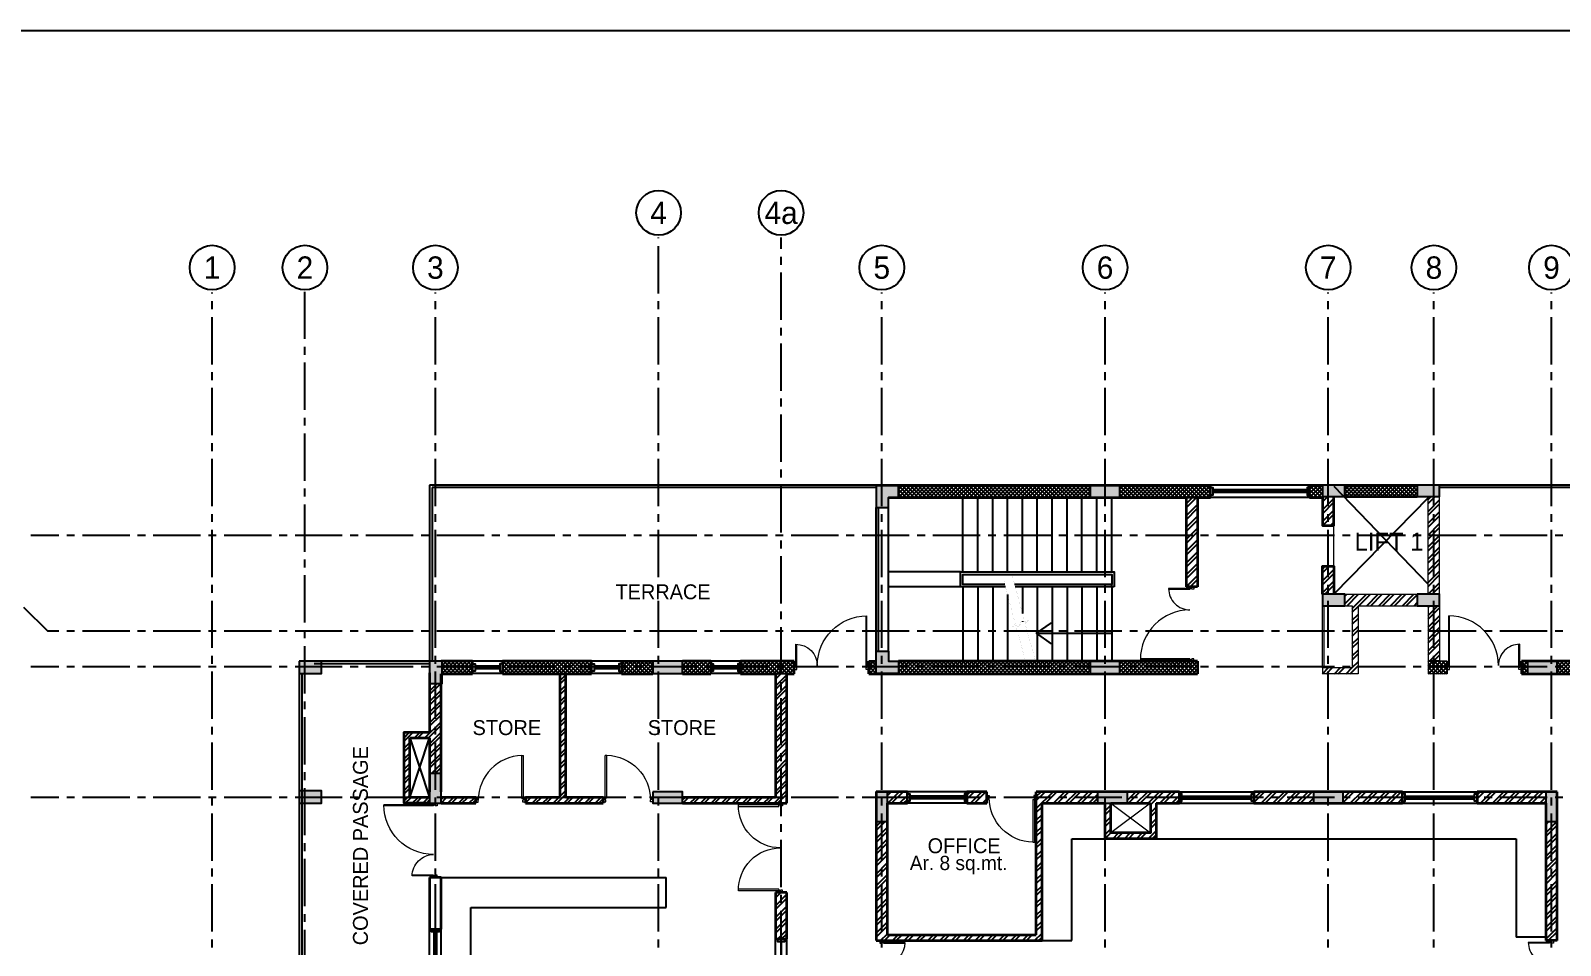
# Model space of a CAD drawing. Header units: millimetres. Extents: x -276609 to 1081398, y -453808 to 472098.
# Drawn here: x 786447 to 817287, y 177472 to 195905 of the extents above; entities that cross this region are included whole.
import ezdxf
from ezdxf.enums import TextEntityAlignment as Align

# ---------------------------------------------------------------- set-up
doc = ezdxf.new("R2010")
doc.units = ezdxf.units.MM
doc.header["$MEASUREMENT"] = 0
for name, pattern in [('CENTER2', [28.575, 19.05, -3.175, 3.175, -3.175]), ('DASHED2', [0.375, 0.25, -0.125]), ('HIDDEN', [0.375, 0.25, -0.125]), ('Overhead', [3.96875, 2.38125, -1.5875])]:
    doc.linetypes.add(name, pattern=pattern)
for name, color, linetype in [('A-Anno Tags', 6, 'Continuous'), ('A-Elevation', 4, 'Continuous'), ('A-Railing', 4, 'Continuous'), ('A-Steps', 3, 'Continuous'), ('A-Wall Patt', 8, 'Continuous'), ('A-Window', 4, 'Continuous'), ('Anno_Frames', 7, 'Continuous'), ('Anno_Labels', 7, 'Continuous'), ('AREA', 7, 'Continuous'), ('Dimension', 7, 'Continuous'), ('S-Conc Patt', 9, 'Continuous'), ('text', 252, 'Continuous')]:
    doc.layers.add(name, color=color, linetype=linetype)
doc.layers.add('A-Anno-Grid Lines', color=7, linetype='Continuous', true_color=0xbbc3bd)
for name, color, linetype, lineweight in [('A-BEAM-1-8', 8, 'HIDDEN', 9), ('A-Detail Lines', 241, 'Continuous', 25), ('A-DETL-LLIN', 3, 'Continuous', 9), ('A-Door', 4, 'Continuous', 9), ('A-FLOR-STRS', 2, 'Continuous', 9), ('A-SECT-MBND', 5, 'Overhead', 9), ('A-Wall Sec', 1, 'Continuous', 20), ('S-Concrete', 40, 'Continuous', 25)]:
    doc.layers.add(name, color=color, linetype=linetype, lineweight=lineweight)
doc.styles.get("Standard").update_dxf_attribs({"font": ''})
doc.styles.get('Standard').set_extended_font_data('Gill Sans MT')
doc.dimstyles.get("Standard").update_dxf_attribs({"dimtxt": 0.18, "dimasz": 0.18, "dimexe": 0.18, "dimexo": 0.0625, "dimgap": 0.09, "dimtad": 0, "dimtih": 1, "dimtoh": 1, "dimdec": 4, "dimzin": 0, "dimdsep": 46, "dimtxsty": 'Standard', "dimcen": 0.09, "dimadec": 0, "dimazin": 0, "dimtfac": 1, "dimtdec": 4, "dimtofl": 0, "dimtmove": 0, "dimatfit": 3, "dimfxl": 1, "dimtolj": 1, "dimtzin": 0, "dimarcsym": 0})
pattern_1 = [(45, (318301.2, 81584.25), (-106.066017, 106.066017), []), (45, (318371.92, 81584.25), (-106.066017, 106.066017), [])]
pattern_2 = [(45, (318301.206, 81584.25), (-39.7747564, 39.7747564), []), (135, (318301.206, 81584.25), (-39.7747564, -39.7747564), [])]

# ---------------------------------------------------------------- blocks, each defined once
blk = doc.blocks.new('Grid Head')
blk.add_circle((0, 0), 3)
at = {"layer": 'Anno_Labels'}
blk.add_attdef('GRID_NAME', text='', height=3, dxfattribs=at).set_placement((0, 0), align=Align.MIDDLE_CENTER)
blk = doc.blocks.new('grd din')
at = {"layer": 'A-Anno-Grid Lines', "linetype": 'CENTER2', "ltscale": 50}
for p, q in [((484314, 133526), (484314, 180371)), ((486784, 152996), (486784, 180371)), ((475314, 133526), (475314, 179267)), ((477184, 132609), (477184, 179317)), ((479814, 133526), (479814, 179267)), ((488814, 133526), (488814, 179267)), ((493314, 133526), (493314, 179267)), ((497814, 133526), (497814, 179267)), ((499944, 133526), (499944, 179267)), ((502314, 133526), (502314, 179267)), ((516514, 174369), (471659, 174369)), ((471512, 172927), (472000, 172439)), ((516514, 172439), (472000, 172439)), ((516514, 171719), (471659, 171719)), ((516514, 169089), (471659, 169089))]:
    blk.add_line(p, q, dxfattribs=at)
at = {"layer": 'Anno_Frames'}
ref = blk.add_blockref('Grid Head', (484314, 180871), dxfattribs=dict(at, xscale=150, yscale=150, zscale=150))
ref.add_attrib('GRID_NAME', '4', dxfattribs={"layer": '0', "height": 450}).set_placement((484314, 180871), align=Align.MIDDLE_CENTER)
ref = blk.add_blockref('Grid Head', (486784, 180871), dxfattribs=dict(at, xscale=150, yscale=150, zscale=150))
ref.add_attrib('GRID_NAME', '4a', dxfattribs={"layer": '0', "height": 450}).set_placement((486784, 180871), align=Align.MIDDLE_CENTER)
ref = blk.add_blockref('Grid Head', (475314, 179767), dxfattribs=dict(at, xscale=150, yscale=150, zscale=150))
ref.add_attrib('GRID_NAME', '1', dxfattribs={"layer": '0', "height": 450}).set_placement((475314, 179767), align=Align.MIDDLE_CENTER)
ref = blk.add_blockref('Grid Head', (477184, 179767), dxfattribs=dict(at, xscale=150, yscale=150, zscale=150))
ref.add_attrib('GRID_NAME', '2', dxfattribs={"layer": '0', "height": 450}).set_placement((477184, 179767), align=Align.MIDDLE_CENTER)
ref = blk.add_blockref('Grid Head', (479814, 179767), dxfattribs=dict(at, xscale=150, yscale=150, zscale=150))
ref.add_attrib('GRID_NAME', '3', dxfattribs={"layer": '0', "height": 450}).set_placement((479814, 179767), align=Align.MIDDLE_CENTER)
ref = blk.add_blockref('Grid Head', (488814, 179767), dxfattribs=dict(at, xscale=150, yscale=150, zscale=150))
ref.add_attrib('GRID_NAME', '5', dxfattribs={"layer": '0', "height": 450}).set_placement((488814, 179767), align=Align.MIDDLE_CENTER)
ref = blk.add_blockref('Grid Head', (493314, 179767), dxfattribs=dict(at, xscale=150, yscale=150, zscale=150))
ref.add_attrib('GRID_NAME', '6', dxfattribs={"layer": '0', "height": 450}).set_placement((493314, 179767), align=Align.MIDDLE_CENTER)
ref = blk.add_blockref('Grid Head', (497814, 179767), dxfattribs=dict(at, xscale=150, yscale=150, zscale=150))
ref.add_attrib('GRID_NAME', '7', dxfattribs={"layer": '0', "height": 450}).set_placement((497814, 179767), align=Align.MIDDLE_CENTER)
ref = blk.add_blockref('Grid Head', (499944, 179767), dxfattribs=dict(at, xscale=150, yscale=150, zscale=150))
ref.add_attrib('GRID_NAME', '8', dxfattribs={"layer": '0', "height": 450}).set_placement((499944, 179767), align=Align.MIDDLE_CENTER)
ref = blk.add_blockref('Grid Head', (502314, 179767), dxfattribs=dict(at, xscale=150, yscale=150, zscale=150))
ref.add_attrib('GRID_NAME', '9', dxfattribs={"layer": '0', "height": 450}).set_placement((502314, 179767), align=Align.MIDDLE_CENTER)
blk = doc.blocks.new('din w1')
at = {"layer": 'A-Window', "color": 2, "lineweight": 60}
blk.add_line((476279, 163779), (476779, 163779), dxfattribs=at)
at = {"layer": 'A-Window'}
for points in [[(476229, 163904), (476829, 163904)], [(476229, 163704), (476279, 163704), (476279, 163854), (476229, 163854)], [(476829, 163704), (476779, 163704), (476779, 163854), (476829, 163854)], [(476229, 163654), (476829, 163654)]]:
    blk.add_lwpolyline(points, dxfattribs=at)
blk = doc.blocks.new('win 2000 wide')
at = {"layer": 'A-Window', "color": 2, "lineweight": 60}
blk.add_line((499331, 105347), (497431, 105347), dxfattribs=at)
at = {"layer": 'A-Window'}
for points in [[(499381, 105472), (497381, 105472)], [(497381, 105422), (497431, 105422), (497431, 105272), (497381, 105272)], [(499381, 105222), (497381, 105222)], [(499381, 105422), (499331, 105422), (499331, 105272), (499381, 105272)]]:
    blk.add_lwpolyline(points, dxfattribs=at)
blk = doc.blocks.new('Big Door Garbage')
at = {"layer": 'A-Door', "color": 5, "lineweight": 18}
for p, q in [((-12550, 128778), (-12500, 128778)), ((-12550, 128703), (-12550, 128778)), ((-12550, 128703), (-12515, 128703)), ((-12515, 128738), (-12500, 128738)), ((-12515, 128703), (-12515, 128738)), ((-12515, 128703), (-12515, 128273)), ((-12499, 128703), (-12515, 128703)), ((-12500, 128778), (-12500, 128738)), ((-12499, 128703), (-12499, 128273)), ((-11101, 128703), (-11101, 127703)), ((-11101, 128703), (-11085, 128703)), ((-11100, 128778), (-11100, 128738)), ((-11050, 128778), (-11100, 128778)), ((-11085, 128738), (-11100, 128738)), ((-11085, 128703), (-11085, 128738)), ((-11050, 128703), (-11085, 128703)), ((-11085, 128703), (-11085, 127703)), ((-11050, 128703), (-11050, 128778))]:
    blk.add_line(p, q, dxfattribs=at)
at = {"layer": 'A-Door', "lineweight": 18}
for centre, radius, start, end in [((-12515, 128703), 430, 270, 0), ((-11085, 128703), 1000, 180, 270)]:
    blk.add_arc(centre, radius, start, end, dxfattribs=at)
blk = doc.blocks.new('ABL_Door_S - 1000 x 2100-11-3 Second Floor Lvl')
at = {"layer": 'A-Door', "color": 5}
for p, q in [((-500, 38), (-450, 38)), ((-500, -38), (-500, 38)), ((-450, 38), (-450, -3)), ((450, 38), (450, -3)), ((500, 38), (450, 38)), ((500, -38), (500, 38)), ((-500, -38), (-465, -38)), ((-465, -3), (-450, -3)), ((-465, -38), (-465, -3)), ((-430, -38), (-465, -38)), ((465, -3), (450, -3)), ((465, -38), (465, -3)), ((500, -38), (465, -38))]:
    blk.add_line(p, q, dxfattribs=at)
at = {"layer": 'A-Door', "color": 5, "lineweight": 18}
for p, q in [((-465, -38), (-465, -902)), ((-430, -38), (-430, -902)), ((-430, -902), (-465, -902))]:
    blk.add_line(p, q, dxfattribs=at)
at = {"layer": 'A-Door'}
blk.add_arc((-450, -3), 900, 271.2733, 0, dxfattribs=at)
blk = doc.blocks.new('din d7')
at = {"layer": 'A-Door', "color": 5, "lineweight": 18}
for p, q in [((486934, 174520), (486934, 175332)), ((486969, 174518), (486969, 175332)), ((488629, 174518), (488629, 175332)), ((488664, 174518), (488664, 175332)), ((486899, 174518), (486934, 174518)), ((486899, 174518), (486899, 174443)), ((486899, 174443), (486949, 174443)), ((486934, 174518), (486934, 174483)), ((486969, 174518), (486934, 174518)), ((486934, 174483), (486949, 174483)), ((486949, 174443), (486949, 174483)), ((488629, 174518), (488664, 174518)), ((488664, 174483), (488649, 174483)), ((488649, 174443), (488649, 174483)), ((488699, 174443), (488649, 174443)), ((488664, 174518), (488664, 174483)), ((488699, 174518), (488664, 174518)), ((488699, 174518), (488699, 174443))]:
    blk.add_line(p, q, dxfattribs=at)
at = {"layer": 'A-Door', "lineweight": 18}
for centre, start, end in [((486950, 174483), 359.9841, 91.0727), ((488648, 174483), 88.9273, 180.0159)]:
    blk.add_arc(centre, 849, start, end, dxfattribs=at)
blk = doc.blocks.new('din w6')
at = {"layer": 'A-Window', "color": 2, "lineweight": 30}
blk.add_line((50, 125), (850, 125), dxfattribs=at)
at = {"layer": 'A-Window'}
for points in [[(0, 240), (900, 240)], [(0, 200), (50, 200), (50, 50), (0, 50)], [(0, 10), (900, 10)], [(900, 200), (850, 200), (850, 50), (900, 50)]]:
    blk.add_lwpolyline(points, dxfattribs=at)
blk = doc.blocks.new('ergrthyjty')
at = {"layer": 'S-Conc Patt'}
for points in [[(485641, 105163), (485191, 105163), (485191, 104713), (485441, 104713), (485441, 104913), (485641, 104913)], [(489506, 105163), (489506, 104913), (490106, 104913), (490106, 105163)], [(494191, 105163), (494191, 104933), (494641, 104933), (494641, 105163)], [(496101, 105163), (496101, 104933), (496551, 104933), (496551, 105163)], [(494191, 102963), (494191, 102733), (494641, 102733), (494641, 102963)], [(496101, 102963), (496101, 102733), (496551, 102733), (496551, 102963)], [(485641, 101363), (485191, 101363), (485191, 101813), (485441, 101813), (485441, 101613), (485641, 101613)], [(473561, 101613), (473561, 101363), (474011, 101363), (474011, 101613)], [(476441, 101613), (476191, 101613), (476191, 101163), (476441, 101163)], [(480691, 101613), (480691, 101363), (481291, 101363), (481291, 101613)], [(489506, 101613), (489506, 101363), (490106, 101363), (490106, 101613)], [(498321, 101613), (498321, 101363), (498921, 101363), (498921, 101613)], [(476421, 99353), (476191, 99353), (476191, 98753), (476421, 98753)], [(473561, 99003), (473561, 98753), (474011, 98753), (474011, 99003)], [(480691, 98983), (480691, 98753), (481291, 98753), (481291, 98983)], [(485421, 98983), (485191, 98983), (485191, 98383), (485421, 98383)], [(489656, 98983), (489656, 98753), (490256, 98753), (490256, 98983)], [(494006, 98983), (494006, 98753), (494606, 98753), (494606, 98983)], [(498921, 98983), (498691, 98983), (498691, 98383), (498921, 98383)]]:
    blk.add_hatch(color=8, dxfattribs=at).paths.add_polyline_path(points)
at = {"layer": 'S-Concrete'}
for points in [[(485641, 105163), (485191, 105163), (485191, 104713), (485441, 104713), (485441, 104913), (485641, 104913), (485641, 105163)], [(485641, 101363), (485191, 101363), (485191, 101813), (485441, 101813), (485441, 101613), (485641, 101613), (485641, 101363)]]:
    blk.add_lwpolyline(points, dxfattribs=at)
for points in [[(489506, 105163), (489506, 104913), (490106, 104913), (490106, 105163)], [(494191, 105163), (494191, 104933), (494641, 104933), (494641, 105163)], [(496101, 105163), (496101, 104933), (496551, 104933), (496551, 105163)], [(494191, 102963), (494191, 102733), (494641, 102733), (494641, 102963)], [(496101, 102963), (496101, 102733), (496551, 102733), (496551, 102963)], [(473561, 101613), (473561, 101363), (474011, 101363), (474011, 101613)], [(476441, 101613), (476191, 101613), (476191, 101163), (476441, 101163)], [(480691, 101613), (480691, 101363), (481291, 101363), (481291, 101613)], [(489506, 101613), (489506, 101363), (490106, 101363), (490106, 101613)], [(498321, 101613), (498321, 101363), (498921, 101363), (498921, 101613)], [(476421, 99353), (476191, 99353), (476191, 98753), (476421, 98753)], [(473561, 99003), (473561, 98753), (474011, 98753), (474011, 99003)], [(480691, 98983), (480691, 98753), (481291, 98753), (481291, 98983)], [(485421, 98983), (485191, 98983), (485191, 98383), (485421, 98383)], [(489656, 98983), (489656, 98753), (490256, 98753), (490256, 98983)], [(494006, 98983), (494006, 98753), (494606, 98753), (494606, 98983)], [(498921, 98983), (498691, 98983), (498691, 98383), (498921, 98383)]]:
    blk.add_lwpolyline(points, close=True, dxfattribs=at)

msp = doc.modelspace()

# ---------------------------------------------------------------- hatches: boundary and pattern name
at = {"layer": 'A-Wall Patt'}
h = msp.add_hatch(dxfattribs=at)
h.set_pattern_fill('ANSI37', color=256, scale=450, style=0)
h.set_pattern_definition([(45, (803942.4, 186496.935), (-39.77476, 39.77476), []), (135, (803942.4, 186496.935), (-39.77476, -39.77476), [])])
h.paths.add_polyline_path([(807807.4, 186746.9), (803942.4, 186746.9), (803942.4, 186496.9), (807807.4, 186496.9)])
h.paths.add_polyline_path([(810232.4, 186746.9), (808407.4, 186746.9), (808407.4, 186496.9), (809742.4, 186496.9), (809972.4, 186496.9), (810232.4, 186496.9)])
h = msp.add_hatch(dxfattribs=at)
h.set_pattern_fill('ANSI37', color=256, scale=450, style=0)
h.set_pattern_definition([(45, (812232.4, 186496.935), (-39.7748, 39.7748), []), (135, (812232.4, 186496.935), (-39.7748, -39.7748), [])])
h.paths.add_polyline_path([(812492.4, 186746.9), (812232.4, 186746.9), (812232.4, 186496.9), (812492.4, 186496.9), (812492.4, 186516.9)])
h.paths.add_polyline_path([(814402.4, 186746.9), (812942.4, 186746.9), (812942.4, 186516.9), (814402.4, 186516.9)])
h = msp.add_hatch(dxfattribs=at)
h.set_pattern_fill('ANSI32', color=256, scale=450, angle=360, style=0)
h.set_pattern_definition([(45, (809742.4, 184696.94), (-119.324, 119.324), []), (45, (809821.95, 184696.94), (-119.324, 119.324), [])])
h.paths.add_polyline_path([(809972.4, 186496.9), (809742.4, 186496.9), (809742.4, 184696.9), (809972.4, 184696.9)])
h = msp.add_hatch(dxfattribs=at)
h.set_pattern_fill('ANSI32', color=256, scale=450, style=0)
h.set_pattern_definition([(45, (812629.82, 184954.82), (-119.324, 119.324), []), (45, (812709.37, 184954.82), (-119.324, 119.324), [])])
h.paths.add_polyline_path([(812722.4, 185110.3), (812492.4, 185110.3), (812492.4, 184546.9), (812722.4, 184546.9)])
h.paths.add_polyline_path([(812722.4, 186516.9), (812492.4, 186516.9), (812492.4, 185933.6), (812722.4, 185933.6)])
h = msp.add_hatch(dxfattribs=at)
h.set_pattern_fill('ANSI32', color=256, scale=450, style=0)
h.set_pattern_definition([(45, (814622.4, 184546.94), (-119.324, 119.324), []), (45, (814701.95, 184546.94), (-119.324, 119.324), [])])
h.paths.add_polyline_path([(814852.4, 186508.6), (814852.4, 186516.9), (814622.4, 186516.9), (814622.4, 184546.9), (814852.4, 184546.9), (814852.4, 185597.2)])
h = msp.add_hatch(dxfattribs=at)
h.set_pattern_fill('ANSI32', color=256, scale=450, style=0)
h.set_pattern_definition([(45, (812492.4, 182946.94), (-119.324, 119.324), []), (45, (812571.95, 182946.94), (-119.324, 119.324), [])])
h.paths.add_polyline_path([(814402.4, 184546.9), (812942.4, 184546.9), (812942.4, 184316.9), (813092.4, 184316.9), (813092.4, 183061.9), (812492.4, 183061.9), (812492.4, 182946.9), (813207.4, 182946.9), (813207.4, 184316.9), (814402.4, 184316.9)])
h.paths.add_polyline_path([(814622.4, 183196.9), (814852.4, 183196.9), (814852.4, 184316.9), (814622.4, 184316.9)])
h = msp.add_hatch(dxfattribs=at)
h.set_pattern_fill('ANSI37', color=256, scale=450, style=0)
h.set_pattern_definition(pattern_2)
h.paths.add_polyline_path([(798357.4, 182946.9), (798992.4, 182946.9), (798992.4, 183196.9), (798357.4, 183196.9)])
h.paths.add_polyline_path([(795957.6, 182946.9), (797757.4, 182946.9), (797757.4, 183196.9), (795957.6, 183196.9)])
h.paths.add_polyline_path([(794742.4, 182946.9), (795357.6, 182946.9), (795357.6, 183196.9), (794742.4, 183196.9)])
h.paths.add_polyline_path([(799592.4, 183196.9), (799592.4, 182946.9), (800157.3, 182946.9), (800157.3, 183196.9)])
h.paths.add_polyline_path([(801842.4, 182946.9), (801842.4, 183196.9), (800757.3, 183196.9), (800757.3, 182946.9)])
h = msp.add_hatch(dxfattribs=at)
h.set_pattern_fill('ANSI37', color=256, scale=450, style=0)
h.set_pattern_definition([(45, (804419.78, 183135.69), (-39.77476, 39.77476), []), (135, (804419.78, 183135.69), (-39.77476, -39.77476), [])])
h.paths.add_polyline_path([(803942.4, 183196.9), (803942.4, 182946.9), (807807.4, 182946.9), (807807.4, 183196.9)])
h.paths.add_polyline_path([(809972.4, 183196.9), (808407.4, 183196.9), (808407.4, 182946.9), (809972.4, 182946.9)])
h.paths.add_polyline_path([(803492.4, 183196.9), (803342.4, 183196.9), (803342.4, 182946.9), (803492.4, 182946.9)])
h = msp.add_hatch(dxfattribs=at)
h.set_pattern_fill('ANSI37', color=256, scale=450, style=0)
h.set_pattern_definition(pattern_2)
h.paths.add_polyline_path([(814852.4, 183196.9), (814622.4, 183196.9), (814622.4, 182946.9), (814852.4, 182946.9)])
h.paths.add_polyline_path([(816622.4, 183196.9), (816502.4, 183196.9), (816502.4, 182946.9), (816622.4, 182946.9)])
h.paths.add_polyline_path([(815002.4, 183196.9), (814852.4, 183196.9), (814852.4, 182946.9), (815002.4, 182946.9)])
h.paths.add_polyline_path([(818452.4, 182946.9), (820252.4, 182946.9), (820252.4, 183196.9), (818452.4, 183196.9)])
h.paths.add_polyline_path([(820852.4, 182946.9), (821307.4, 182946.9), (821307.4, 183196.9), (820852.4, 183196.9)])
h.paths.add_polyline_path([(821907.4, 182946.9), (822652.4, 182946.9), (822652.4, 183196.9), (821907.4, 183196.9)])
h.paths.add_polyline_path([(823252.4, 182946.9), (825052.4, 182946.9), (825052.4, 183196.9), (823252.4, 183196.9)])
h.paths.add_polyline_path([(825652.4, 182946.9), (825772.4, 182946.9), (825772.4, 183196.9), (825652.4, 183196.9)])
h.paths.add_polyline_path([(817222.4, 183196.9), (817222.4, 183071.9), (817222.4, 182946.9), (817852.4, 182946.9), (817852.4, 183196.9)])
h = msp.add_hatch(dxfattribs=at)
h.set_pattern_fill('ANSI32', color=256, scale=400, style=0)
h.set_pattern_definition(pattern_1)
h.paths.add_polyline_path([(797237.4, 182946.9), (797122.4, 182946.9), (797122.4, 180451.9), (796422.4, 180451.9), (796422.4, 180336.9), (797992.4, 180336.9), (797992.4, 180451.9), (797237.4, 180451.9)])
h = msp.add_hatch(dxfattribs=at)
h.set_pattern_fill('ANSI32', color=256, scale=400, style=0)
h.set_pattern_definition(pattern_1)
h.paths.add_polyline_path([(801692.4, 182946.9), (801462.4, 182946.9), (801462.4, 180451.9), (799592.4, 180451.9), (799592.4, 180336.9), (801692.4, 180336.9)])
h = msp.add_hatch(dxfattribs=at)
h.set_pattern_fill('ANSI32', color=256, scale=400, style=0)
h.set_pattern_definition([(45, (794620.76, 181875.44), (-106.066, 106.066), []), (45, (794691.47, 181875.44), (-106.066, 106.066), [])])
h.paths.add_polyline_path([(794722.4, 182746.9), (794492.4, 182746.9), (794492.4, 180936.9), (794722.4, 180936.9)])
h.paths.add_polyline_path([(794492.4, 181766.9), (793977.4, 181766.9), (793977.4, 180451.9), (794092.4, 180451.9), (794092.4, 181651.9), (794492.4, 181651.9)])
h.paths.add_polyline_path([(794492.4, 180451.9), (794092.4, 180451.9), (793977.4, 180451.9), (793977.4, 180336.9), (794492.4, 180336.9)])
h = msp.add_hatch(dxfattribs=at)
h.set_pattern_fill('ANSI32', color=256, scale=400, style=0)
h.set_pattern_definition(pattern_1)
h.paths.add_polyline_path([(795422.4, 180451.9), (794722.4, 180451.9), (794722.4, 180336.9), (795422.4, 180336.9)])
h = msp.add_hatch(dxfattribs=at)
h.set_pattern_fill('ANSI32', color=256, scale=450, style=0)
h.set_pattern_definition([(45, (806787.19, 177908.68), (-119.324, 119.324), []), (45, (806866.74, 177908.68), (-119.324, 119.324), [])])
h.paths.add_polyline_path([(806837.4, 178116), (806722.4, 178116), (806722.4, 177681.9), (803722.4, 177681.9), (803722.4, 178116), (803492.4, 178116), (803492.4, 177566.9), (806837.4, 177566.9)])
h.paths.add_polyline_path([(805722.4, 180566.9), (805322.4, 180566.9), (805322.4, 180336.9), (805722.4, 180336.9)], flags=17)
h.paths.add_polyline_path([(804122.4, 180566.9), (803722.4, 180566.9), (803722.4, 180336.9), (804122.4, 180336.9)], flags=17)
h.paths.add_polyline_path([(808222.4, 180336.9), (808107.4, 180336.9), (808107.4, 179621.9), (809137.4, 179621.9), (809137.4, 180336.9), (809022.4, 180336.9), (809022.4, 179736.9), (808222.4, 179736.9)])
h.paths.add_polyline_path([(808557.4, 180566.9), (808557.4, 180336.9), (809607.4, 180336.9), (809607.4, 180566.9)])
h.paths.add_polyline_path([(803492.4, 178116), (803722.4, 178116), (803722.4, 179966.9), (803492.4, 179966.9)])
h.paths.add_polyline_path([(806722.4, 178116), (806837.4, 178116), (806837.4, 180336.9), (807957.4, 180336.9), (807957.4, 180566.9), (806722.4, 180566.9)])
h = msp.add_hatch(dxfattribs=at)
h.set_pattern_fill('ANSI32', color=256, scale=450, style=0)
h.set_pattern_definition([(45, (811492.96, 180336.94), (-119.324, 119.324), []), (45, (811572.51, 180336.94), (-119.324, 119.324), [])])
h.paths.add_polyline_path([(811493, 180566.9), (811107.4, 180566.9), (811107.4, 180336.9), (811493, 180336.9)])
h.paths.add_polyline_path([(812307.4, 180566.9), (811493, 180566.9), (811493, 180336.9), (812307.4, 180336.9)])
h = msp.add_hatch(dxfattribs=at)
h.set_pattern_fill('ANSI32', color=256, scale=450, style=0)
h.set_pattern_definition([(45, (812907.4, 177566.94), (-119.324, 119.324), []), (45, (812986.95, 177566.94), (-119.324, 119.324), [])])
h.paths.add_polyline_path([(817222.4, 179966.9), (816992.4, 179966.9), (816992.4, 177566.9), (817222.4, 177566.9)])
h.paths.add_polyline_path([(816992.4, 180566.9), (815607.4, 180566.9), (815607.4, 180336.9), (816992.4, 180336.9)])
h.paths.add_polyline_path([(814107.4, 180566.9), (812907.4, 180566.9), (812907.4, 180336.9), (814107.4, 180336.9)])
h = msp.add_hatch(dxfattribs=at)
h.set_pattern_fill('ANSI32', color=256, scale=450, style=0)
h.set_pattern_definition([(45, (801790.06, 171439.82), (-119.3243, 119.3243), []), (45, (801869.61, 171439.82), (-119.3243, 119.3243), [])])
h.paths.add_polyline_path([(801857.4, 171566.9), (801692.4, 171566.9), (801692.4, 171336.9), (801857.4, 171336.9)])
h.paths.add_polyline_path([(801692.4, 172201.9), (801462.4, 172201.9), (801462.4, 171566.9), (800722.4, 171566.9), (800722.4, 171336.9), (801692.4, 171336.9)])
h.paths.add_polyline_path([(801692.4, 178536.9), (801462.4, 178536.9), (801462.4, 177601.9), (801692.4, 177601.9)])
h.paths.add_polyline_path([(801692.4, 174301.9), (801462.4, 174301.9), (801462.4, 173101.9), (801692.4, 173101.9)])
h.paths.add_polyline_path([(801692.4, 175836.9), (801692.4, 176701.9), (801462.4, 176701.9), (801462.4, 175951.9), (801462.4, 175201.9), (801692.4, 175201.9)])

# ---------------------------------------------------------------- linework, layer by layer
at = {"layer": 'A-Anno Tags'}
msp.add_line((809742.4, 186496.9), (809972.4, 186496.9), dxfattribs=at)
at = {"layer": 'A-BEAM-1-8', "linetype": 'Continuous', "ltscale": 500}
for p, q in [((809022.4, 180336.9), (808222.4, 179736.9)), ((808222.4, 180336.9), (809022.4, 179736.9))]:
    msp.add_line(p, q, dxfattribs=at)
at = {"layer": 'A-Detail Lines'}
for p, q in [((812722.4, 186724), (814617.4, 184754)), ((814627.4, 186496.9), (812717.4, 184546.9))]:
    msp.add_line(p, q, dxfattribs=at)
at = {"layer": 'A-Detail Lines', "linetype": 'Continuous', "ltscale": 500}
for p, q in [((794092.4, 180451.9), (794492.4, 181651.9)), ((794092.4, 181651.9), (794492.4, 180451.9))]:
    msp.add_line(p, q, dxfattribs=at)
at = {"layer": 'A-DETL-LLIN'}
msp.add_line((812722.4, 185121.9), (812722.4, 185921.9), dxfattribs=at)
at = {"layer": 'A-Door'}
for p, q in [((812492.4, 183061.9), (812492.4, 184316.9)), ((812522.4, 183061.9), (812522.4, 184316.9))]:
    msp.add_line(p, q, dxfattribs=at)
at = {"layer": 'A-Elevation'}
for p, q in [((807437.4, 177566.9), (807437.4, 179621.9)), ((807437.4, 179621.9), (816392.4, 179621.9)), ((816392.4, 179621.9), (816392.4, 177636.9)), ((794722.4, 178836.9), (799257.4, 178836.9)), ((799257.4, 178236.9), (799257.4, 178836.9)), ((795322.4, 172166.9), (795322.4, 178236.9)), ((795322.4, 178236.9), (799257.4, 178236.9)), ((806837.4, 177566.9), (807437.4, 177566.9)), ((816992.4, 177636.9), (816392.4, 177636.9))]:
    msp.add_line(p, q, dxfattribs=at)
at = {"layer": 'A-FLOR-STRS'}
for p, q in [((807932, 183196.9), (807931.8, 183197.2)), ((807957.4, 183197.2), (807957.4, 183196.9))]:
    msp.add_line(p, q, dxfattribs=at)
at = {"layer": 'A-Railing'}
for p, q in [((794492.4, 186746.9), (794492.4, 183196.9)), ((803492.4, 186746.9), (794492.4, 186746.9)), ((803492.4, 186696.9), (794542.4, 186696.9)), ((794542.4, 186696.9), (794542.4, 183196.9)), ((826222.4, 186746.9), (814852.4, 186746.9)), ((826172, 186696.9), (814852.4, 186696.9)), ((803492.4, 183396.9), (803492.4, 186296.9)), ((803542.4, 183396.9), (803542.4, 186296.9)), ((794492.4, 183196.9), (792162.4, 183196.9)), ((791862.4, 182966.9), (791862.4, 176066.9)), ((791912.4, 182966.9), (791912.4, 176066.9)), ((794492.4, 183146.9), (792162.4, 183146.9))]:
    msp.add_line(p, q, dxfattribs=at)
for points in [[(806100.5, 184696.9), (805192.4, 184696.9), (805192.4, 184996.9), (808293.9, 184996.9), (808293.9, 184696.9)], [(806087.2, 184746.9), (805242.4, 184746.9), (805242.4, 184946.9), (808243.9, 184946.9), (808243.9, 184746.9)], [(808243.9, 184696.9), (808243.9, 184746.9), (806285.6, 184746.9)], [(808293.9, 184696.9), (806298.9, 184696.9)]]:
    msp.add_lwpolyline(points, dxfattribs=at)
at = {"layer": 'A-SECT-MBND'}
msp.add_line((809492.4, 183196.9), (803942.4, 183196.9), dxfattribs=at)
at = {"layer": 'A-Steps'}
for p, q in [((803742.4, 183396.9), (803742.4, 186296.9)), ((805242.4, 184996.9), (805242.4, 186496.9)), ((805542.4, 184996.9), (805542.4, 186496.9)), ((805842.4, 184996.9), (805842.4, 186496.9)), ((806142.4, 184996.9), (806142.4, 186496.9)), ((806442.4, 184996.9), (806442.4, 186496.9)), ((806742.4, 184996.9), (806742.4, 186496.9)), ((807042.4, 184996.9), (807042.4, 186496.9)), ((807342.4, 184996.9), (807342.4, 186496.9)), ((807642.4, 184996.9), (807642.4, 186496.9)), ((807942.4, 184996.9), (807942.4, 186496.9)), ((808242.4, 184996.9), (808242.4, 186496.9)), ((805192.4, 184996.9), (803742.4, 184996.9)), ((805192.4, 184696.9), (803742.4, 184696.9)), ((805242.4, 184696.9), (805242.4, 183196.9)), ((805542.4, 184696.9), (805542.4, 183196.9)), ((805842.4, 184696.9), (805842.4, 183196.9)), ((806142.4, 184539.5), (806142.4, 183196.9)), ((806442.4, 184696.9), (806442.4, 184157.8)), ((806742.4, 184696.9), (806742.4, 183196.9)), ((807042.4, 184696.9), (807042.4, 183196.9)), ((807342.4, 184696.9), (807342.4, 183196.9)), ((807642.4, 184696.9), (807642.4, 183196.9)), ((807942.4, 184696.9), (807942.4, 183196.9)), ((808242.4, 184696.9), (808242.4, 183196.9))]:
    msp.add_line(p, q, dxfattribs=at)
at = {"layer": 'A-Steps', "linetype": 'DASHED2', "ltscale": 1000}
msp.add_line((806442.4, 184007.5), (806442.4, 183989.7), dxfattribs=at)
at = {"layer": 'A-Steps', "const_width": 1}
for points in [[(806056.7, 184861.4), (806300.6, 183945.2), (806229.1, 183896), (806398.7, 183932.9), (806318.3, 183878.7), (806539, 183077.3)], [(806232.4, 184946.9), (806476.2, 184030.8), (806404.8, 183981.5), (806574.3, 184018.4), (806494, 183964.3), (806714.7, 183162.9)]]:
    msp.add_lwpolyline(points, dxfattribs=at)
at = {"layer": 'A-Wall Patt'}
for p, q in [((814852.4, 183196.9), (814622.4, 183196.9)), ((801692.4, 182946.9), (801462.4, 182946.9))]:
    msp.add_line(p, q, dxfattribs=at)
at = {"layer": 'A-Wall Sec', "lineweight": 35}
for p, q in [((803492.4, 186746.9), (810232.4, 186746.9)), ((810232.4, 186496.9), (810232.4, 186746.9)), ((812232.4, 186746.9), (812492.4, 186746.9)), ((812232.4, 186496.9), (812232.4, 186746.9)), ((803742.4, 186496.9), (809742.4, 186496.9)), ((809742.4, 186496.9), (809742.4, 184696.9)), ((809972.4, 186496.9), (810232.4, 186496.9)), ((809972.4, 186496.9), (809972.4, 184696.9)), ((812232.4, 186496.9), (812492.4, 186496.9)), ((809972.4, 184696.9), (809742.4, 184696.9)), ((795357.6, 183196.9), (794722.4, 183196.5)), ((795357.6, 182946.9), (795357.6, 183196.9)), ((797757.4, 183196.9), (795957.6, 183196.9)), ((795957.6, 183196.9), (795957.6, 182946.9)), ((797757.4, 182946.9), (797757.4, 183196.9)), ((798357.4, 183196.9), (798992.4, 183196.9)), ((798357.4, 183196.9), (798357.4, 182946.9)), ((800157.3, 183196.9), (799592.4, 183196.9)), ((800157.3, 183196.9), (800157.3, 182946.9)), ((801842.4, 183196.9), (800757.3, 183196.9)), ((800757.3, 182946.9), (800757.3, 183196.9)), ((801842.4, 182946.9), (801842.4, 183196.9)), ((803342.4, 182946.9), (803342.4, 183196.9)), ((803342.4, 183196.9), (803492.4, 183196.9)), ((809972.4, 183196.9), (803942.4, 183196.9)), ((809972.4, 183196.9), (809972.4, 182946.9)), ((816622.4, 183196.9), (816502.4, 183196.9)), ((816502.4, 183196.9), (816502.4, 182946.9)), ((817852.4, 183196.9), (816622.4, 183196.9)), ((794492.4, 182966.9), (794492.4, 181766.9)), ((794722.4, 180566.9), (794722.4, 182946.9)), ((794742.4, 182946.9), (795357.6, 182946.9)), ((795957.6, 182946.9), (797757.4, 182946.9)), ((797122.4, 180451.9), (797122.4, 182946.9)), ((797237.4, 180451.9), (797237.4, 182946.9)), ((798357.4, 182946.9), (798992.4, 182946.9)), ((799592.4, 182946.9), (800157.3, 182946.9)), ((800757.3, 182946.9), (801462.4, 182946.9)), ((801462.4, 182946.9), (801462.4, 180451.9)), ((801692.4, 180336.9), (801692.4, 182946.9)), ((801692.4, 182946.9), (801842.4, 182946.9)), ((803342.4, 182946.9), (803492.4, 182946.9)), ((803492.4, 182946.9), (809972.4, 182946.9)), ((816502.4, 182946.9), (816622.4, 182946.9)), ((816622.4, 182946.9), (817852.4, 182946.9)), ((794092.4, 181651.9), (794492.4, 181651.9)), ((794092.4, 180451.9), (794092.4, 181651.9)), ((794492.4, 181651.9), (794492.4, 180566.9)), ((794492.4, 180451.9), (794092.4, 180451.9)), ((795422.4, 180451.9), (794722.4, 180451.9)), ((795422.4, 180336.9), (795422.4, 180451.9)), ((797122.4, 180451.9), (796422.4, 180451.9)), ((796422.4, 180451.9), (796422.4, 180336.9)), ((797992.4, 180451.9), (797237.4, 180451.9)), ((797992.4, 180451.9), (797992.4, 180336.9)), ((801462.4, 180451.9), (799592.4, 180451.9)), ((803492.4, 180566.9), (803492.4, 177566.9)), ((804122.4, 180566.9), (803492.4, 180566.9)), ((804122.4, 180336.9), (804122.4, 180566.9)), ((805722.4, 180566.9), (805322.4, 180566.9)), ((805322.4, 180566.9), (805322.4, 180336.9)), ((805722.4, 180336.9), (805722.4, 180566.9)), ((806722.4, 177681.9), (806722.4, 180566.9)), ((809607.4, 180566.9), (806722.4, 180566.9)), ((809607.4, 180336.9), (809607.4, 180566.9)), ((814107.4, 180566.9), (811107.4, 180566.9)), ((811107.4, 180566.9), (811107.4, 180336.9)), ((814107.4, 180336.9), (814107.4, 180566.9)), ((817222.4, 180566.9), (815607.4, 180566.9)), ((815607.4, 180566.9), (815607.4, 180336.9)), ((817222.4, 177566.9), (817222.4, 180566.9)), ((794722.4, 180336.9), (795422.4, 180336.9)), ((796422.4, 180336.9), (797992.4, 180336.9)), ((799592.4, 180336.9), (801692.4, 180336.9)), ((803722.4, 177681.9), (803722.4, 180336.9)), ((803722.4, 180336.9), (804122.4, 180336.9)), ((805322.4, 180336.9), (805722.4, 180336.9)), ((806837.4, 177566.9), (806837.4, 180336.9)), ((806837.4, 180336.9), (808107.4, 180336.9)), ((808222.4, 180336.9), (809022.4, 180336.9)), ((809137.4, 180336.9), (809607.4, 180336.9)), ((811107.4, 180336.9), (814107.4, 180336.9)), ((815607.4, 180336.9), (816992.4, 180336.9)), ((816992.4, 180336.9), (816992.4, 177566.9)), ((794492.4, 178836.9), (794492.4, 177796.9)), ((794722.4, 178836.9), (794492.4, 178836.9)), ((794722.4, 177796.9), (794722.4, 178836.9)), ((801462.4, 178536.9), (801462.4, 177601.9)), ((801692.4, 178536.9), (801462.4, 178536.9)), ((801692.4, 177601.9), (801692.4, 178536.9)), ((794492.4, 177796.9), (794722.4, 177796.9)), ((803722.4, 177681.9), (806722.4, 177681.9)), ((801462.4, 177601.9), (801692.4, 177601.9)), ((803492.4, 177566.9), (806837.4, 177566.9)), ((817222.4, 177566.9), (816992.4, 177566.9))]:
    msp.add_line(p, q, dxfattribs=at)
at = {"layer": 'A-Wall Sec'}
for p, q in [((812942.4, 184546.9), (814402.4, 184546.9)), ((812942.4, 184316.9), (813092.4, 184316.9)), ((813092.4, 184316.9), (813092.4, 183061.9)), ((813207.4, 184316.9), (814402.4, 184316.9)), ((813207.4, 184316.9), (813207.4, 182946.9)), ((814622.4, 184316.9), (814622.4, 182946.9)), ((814852.4, 184316.9), (814852.4, 183196.9)), ((815002.4, 183196.9), (814852.4, 183196.9)), ((815002.4, 183196.9), (815002.4, 182946.9)), ((813092.4, 183061.9), (812492.4, 183061.9)), ((812492.4, 183061.9), (812492.4, 182946.9)), ((813207.4, 182946.9), (812492.4, 182946.9)), ((815002.4, 182946.9), (814622.4, 182946.9))]:
    msp.add_line(p, q, dxfattribs=at)
at = {"layer": 'A-Wall Sec', "lineweight": 35}
for points in [[(812942.4, 186746.9), (814402.4, 186746.9)], [(812492.4, 186516.9), (812492.4, 185933.6), (812722.4, 185933.6), (812722.4, 186516.9)], [(812942.4, 186516.9), (814402.4, 186516.9)], [(812492.4, 184546.9), (812492.4, 185110.3), (812722.4, 185110.3), (812722.4, 184546.9)], [(794492.4, 180336.9), (793977.4, 180336.9), (793977.4, 181766.9), (794492.4, 181766.9)], [(809137.4, 180336.9), (809137.4, 179621.9), (808107.4, 179621.9), (808107.4, 180336.9)], [(809022.4, 180336.9), (809022.4, 179736.9), (808222.4, 179736.9), (808222.4, 180336.9)]]:
    msp.add_lwpolyline(points, dxfattribs=at)
at = {"layer": 'A-Wall Sec'}
for points in [[(814622.4, 184546.9), (814622.4, 186516.9)], [(814852.4, 185837.6), (814852.4, 186516.9)], [(814852.4, 184546.9), (814852.4, 185837.6)]]:
    msp.add_lwpolyline(points, dxfattribs=at)
at = {"layer": 'A-Window', "color": 2, "lineweight": 60}
for p, q in [((805272.4, 180451.9), (804172.4, 180451.9)), ((809657.4, 180451.9), (811057.4, 180451.9)), ((814157.4, 180451.9), (815557.4, 180451.9)), ((794607.4, 176346.9), (794607.4, 177746.9))]:
    msp.add_line(p, q, dxfattribs=at)
at = {"layer": 'A-Window'}
for points in [[(805322.4, 180566.9), (804122.4, 180566.9)], [(804122.4, 180526.9), (804172.4, 180526.9), (804172.4, 180376.9), (804122.4, 180376.9)], [(805322.4, 180526.9), (805272.4, 180526.9), (805272.4, 180376.9), (805322.4, 180376.9)], [(809607.4, 180566.9), (811107.4, 180566.9)], [(809607.4, 180376.9), (809657.4, 180376.9), (809657.4, 180526.9), (809607.4, 180526.9)], [(811107.4, 180376.9), (811057.4, 180376.9), (811057.4, 180526.9), (811107.4, 180526.9)], [(814107.4, 180566.9), (815607.4, 180566.9)], [(814107.4, 180376.9), (814157.4, 180376.9), (814157.4, 180526.9), (814107.4, 180526.9)], [(815607.4, 180376.9), (815557.4, 180376.9), (815557.4, 180526.9), (815607.4, 180526.9)], [(805322.4, 180336.9), (804122.4, 180336.9)], [(809607.4, 180336.9), (811107.4, 180336.9)], [(814107.4, 180336.9), (815607.4, 180336.9)], [(794492.4, 176296.9), (794492.4, 177796.9)], [(794682.4, 177796.9), (794682.4, 177746.9), (794532.4, 177746.9), (794532.4, 177796.9)], [(794722.4, 176296.9), (794722.4, 177796.9)]]:
    msp.add_lwpolyline(points, dxfattribs=at)
at = {"layer": 'Dimension'}
msp.add_lwpolyline([(769654.6, 136505.2), (769654.6, 195905.2), (853654.6, 195905.2), (853654.6, 136505.2)], close=True, dxfattribs=at)

# ---------------------------------------------------------------- block references
at = {"layer": 'A-Anno-Grid Lines'}
msp.add_blockref('grd din', (314793.6, 11362.7), dxfattribs=at)
at = {"layer": 'A-Door'}
msp.add_blockref('win 2000 wide', (312851.1, 81274.7), dxfattribs=at)
for name, p, rotation in [('Big Door Garbage', (681117.1, 172146.9), 270), ('Big Door Garbage', (803952.4, 311812.3), 180), ('ABL_Door_S - 1000 x 2100-11-3 Second Floor Lvl', (795922.4, 180394.4), 180), ('din w6', (801702.4, 176701.9), 90), ('Big Door Garbage', (688367.1, 165016.9), 270)]:
    msp.add_blockref(name, p, dxfattribs=dict(at, rotation=rotation))
at = {"layer": 'A-Door', "xscale": -1}
for name, p, rotation in [('Big Door Garbage', (814392.4, 311812.3), 180), ('ABL_Door_S - 1000 x 2100-11-3 Second Floor Lvl', (798494.3, 180399.1), 180), ('Big Door Garbage', (665867.1, 191386.9), 270), ('din d7', (976048.7, 667235.7), 90), ('Big Door Garbage', (932347.7, 165016.9), 90)]:
    msp.add_blockref(name, p, dxfattribs=dict(at, rotation=rotation))
msp.add_blockref('ABL_Door_S - 1000 x 2100-11-3 Second Floor Lvl', (806222.4, 180451.9), dxfattribs=at)
at = {"layer": 'A-Window', "rotation": 180}
for p in [(1272186.4, 346851.1), (1274586.2, 346851.1), (1276986.1, 346851.1)]:
    msp.add_blockref('din w1', p, dxfattribs=at)
at = {"layer": 'S-Concrete'}
msp.add_blockref('ergrthyjty', (318301.2, 81584.2), dxfattribs=at)

# ---------------------------------------------------------------- texts
at = {"layer": 'AREA', "insert": (804171.4, 179276.7), "char_height": 288, "width": 6203.897, "attachment_point": 1}
msp.add_mtext('{\\fCentury Gothic|b0|i0|c0|p34;Ar. 8 sq.mt.}', dxfattribs=at)
at = {"layer": 'text', "width": 7754.871, "attachment_point": 1}
for s, insert, char_height in [('{\\fCentury Gothic|b0|i0|c0|p34;LIFT 1}', (813138.8, 185788.7), 360), ('{\\fCentury Gothic|b0|i0|c0|p34;TERRACE}', (798239.1, 184746.9), 300), ('\\pi3274.7;{\\fCentury Gothic|b0|i0|c0|p34;STORE}', (792082.3, 182010.1), 300), ('\\pi3274.7;{\\fCentury Gothic|b0|i0|c0|p34;STORE}', (795614.3, 182010.1), 300), ('\\pi3183.7;{\\fCentury Gothic|b0|i0|c0|p34;OFFICE}', (801347.5, 179629.7), 300)]:
    msp.add_mtext(s, dxfattribs=dict(at, insert=insert, char_height=char_height))
at = {"layer": 'text', "insert": (792946.4, 177474), "char_height": 300, "attachment_point": 1, "rotation": 90}
msp.add_mtext('{\\fCentury Gothic|b0|i0|c0|p34;COVERED PASSAGE}', dxfattribs=at)

# ---------------------------------------------------------------- leaders
at = {"layer": 'A-Anno Tags'}
msp.add_leader([(806725.6, 183762), (808225.6, 183762)], dimstyle='Standard', override={"dimasz": 300, "dimgap": 0.09, "dimtad": 0, "dimldrblk": 'Open90'}, dxfattribs=at)

doc.saveas('drawing.dxf')
